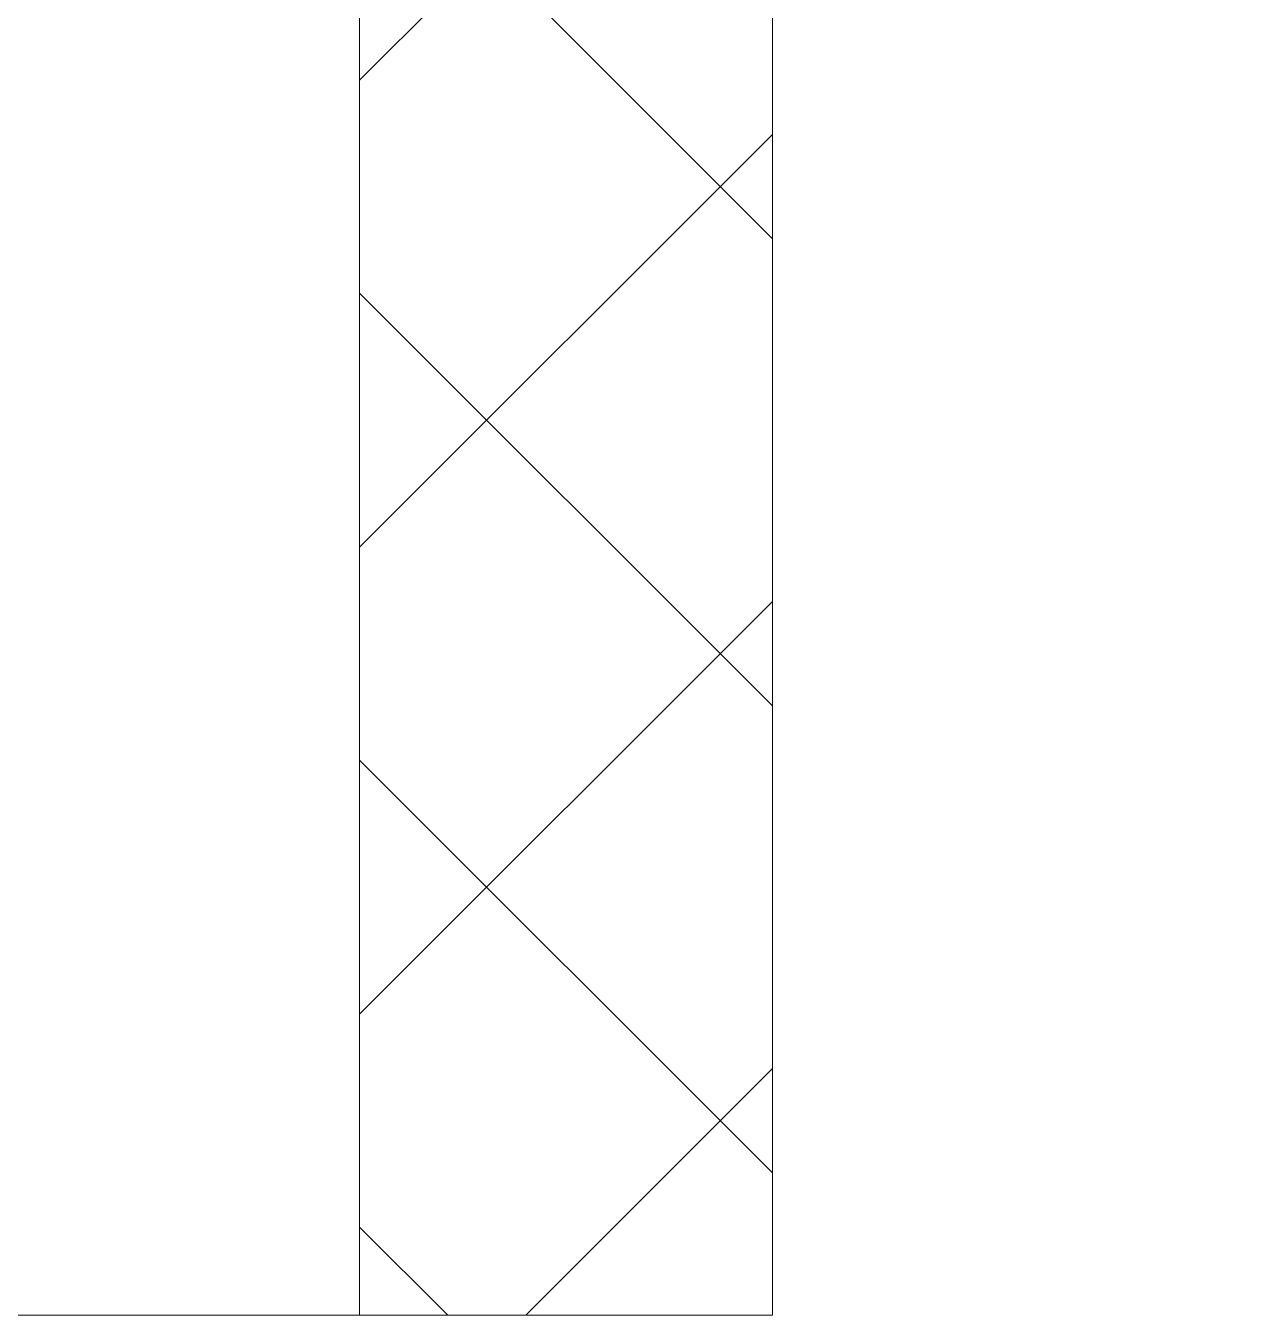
# Model space of a CAD drawing. Header units: millimetres. Extents: x -1178 to 415037, y -3506 to 42334.
# Drawn here: x 87273.2 to 87347.4, y 13400 to 13478.1 of the extents above; entities that cross this region are included whole.
import ezdxf

# ---------------------------------------------------------------- set-up
doc = ezdxf.new("R2010")
doc.units = ezdxf.units.MM
doc.layers.add('A-DOOR-1', color=7, linetype='Continuous', lineweight=5, true_color=0xc0c0c0)
doc.layers.add('A-DOOR-FRAM-1', color=7, linetype='Continuous', lineweight=5, true_color=0xc0c0c0)
doc.layers.add('A-DOOR-FRAM-2', color=7, linetype='Continuous', lineweight=5)
doc.layers.add('I-WALL', color=7, linetype='Continuous', lineweight=5)

# ---------------------------------------------------------------- blocks, each defined once
blk = doc.blocks.new('110_Дверь_СКБ_1Ст - д-18 700x2100h_Технический шкаф ЭОМ и СС-23257539-Объем проектирования 1 этажа')
at = {"layer": 'A-DOOR-FRAM-2'}
h = blk.add_hatch(dxfattribs=at)
h.set_pattern_fill('FP_122', color=256, style=0, pattern_type=2)
h.set_pattern_definition([(45, (-171.384, 164.685), (-14.14213562373095, 14.14213562373095), []), (135, (-171.384, 164.685), (-14.14213562373095, -14.14213562373095), [])])
h.paths.add_polyline_path([(-337.5000000000532, 99.9999999999816), (-337.5000000000532, 19.99999999996946), (-312.5000000000676, 19.99999999996946), (-312.5000000000676, 99.9999999999816)])
at = {"layer": 'A-DOOR-FRAM-1'}
for p, q in [((-312.500000000006, 99.99999999999693), (-337.5000000000064, 99.99999999999693)), ((-337.5000000000064, 99.99999999999693), (-337.5000000000064, 19.99999999998979)), ((-287.5000000000065, 99.99999999998236), (-312.5000000000076, 99.99999999998236)), ((-312.5000000000076, 99.99999999998236), (-312.5000000000076, 19.99999999998237)), ((-312.500000000006, 19.99999999998979), (-312.500000000006, 99.99999999999693))]:
    blk.add_line(p, q, dxfattribs=at)

msp = doc.modelspace()

# ---------------------------------------------------------------- hatches: boundary and pattern name
at = {"layer": 'I-WALL'}
h = msp.add_hatch(dxfattribs=at)
h.set_pattern_fill('FP_23', color=256, style=0, pattern_type=2)
h.set_pattern_definition([(135, (0, 0), (-141.4213562373095, -141.4213562373095), [])])
h.paths.add_polyline_path([(88388.92284497866, 13400.00000533496), (88410.00000000135, 13400.00000533496), (88410.00000000135, 13600.00000533495), (88200.00000000132, 13600.00000533495), (88200.00000000132, 13400.00000533496), (88380.00000000132, 13400.00000533496)])
h.paths.add_polyline_path([(87357.39105857225, 13400.00000533496), (87500.00000000131, 13400.00000533496), (87500.00000000131, 13600.00000533496), (87318.39899974946, 13600.00000533496), (87318.39899974946, 13400.00000533496)])
h.paths.add_polyline_path([(86469.99999871953, 13400.00000533496), (86618.39899974945, 13400.00000533496), (86618.39899974945, 13600.00000533496), (86090.0000000013, 13600.00000533496), (86090.0000000013, 13400.00000533496), (86325.85927216584, 13400.00000533496)])
h.paths.add_polyline_path([(84749.99999871952, 13400.00000533496), (85140.0000000013, 13400.00000533496), (85140.0000000013, 13600.00000533495), (84699.99999871946, 13600.00000533501), (84699.99999871946, 13400.00000533499), (84724.3055546887, 13400.00000533499)])

# ---------------------------------------------------------------- block references
at = {"layer": 'A-DOOR-1', "rotation": 180}
msp.add_blockref('110_Дверь_СКБ_1Ст - д-18 700x2100h_Технический шкаф ЭОМ и СС-23257539-Объем проектирования 1 этажа', (86980.89899974938, 13500.00000533494), dxfattribs=at)

doc.saveas('drawing.dxf')
